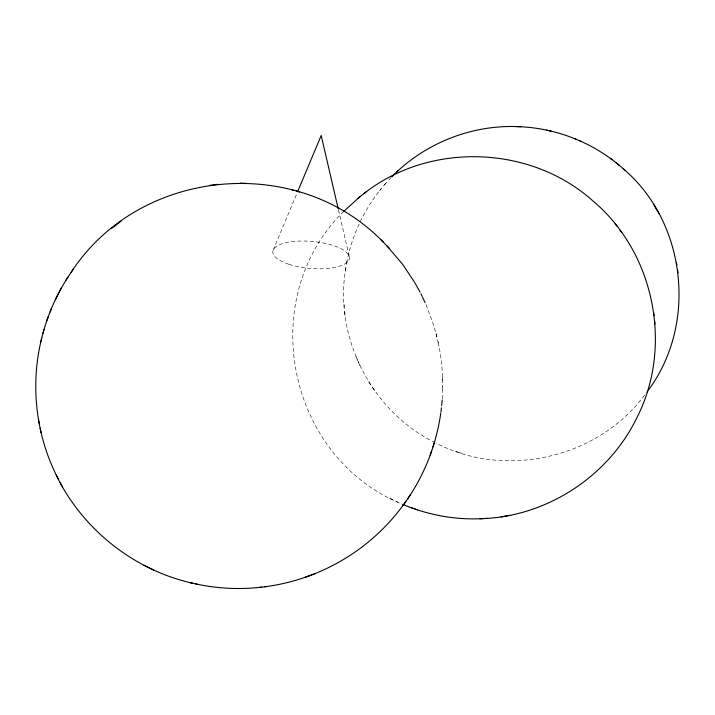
<?xml version="1.0" encoding="UTF-8"?>
<svg xmlns="http://www.w3.org/2000/svg" width="715" height="715" viewBox="0 0 715 715"><rect width="100%" height="100%" fill="white"/><g stroke="black" fill="none" stroke-linecap="round" stroke-linejoin="round"><path stroke-width="0.54" stroke-dasharray="3.58 2.68" d="M442.299 398.952L442.683 385.769M345.854 267.768C333.565 337.024 371.353 410.812 434.112 442.165M346.686 263.111C351.673 235.995 363.694 210.21 381.095 188.832M345.363 270.663L347.168 260.251M273.157 250.089L296.752 193.801M644.528 395.181C597.955 458.199 505.192 479.345 435.864 443.023M384.429 184.854L391.212 177.365M379.468 190.789L385.993 182.977M343.647 211.47C254.96 298.763 287.198 457.269 401.848 503.995M455.553 451.353L458.199 452.238M459.379 452.604L461.684 453.382M389.818 498.239L397.817 502.171M368.752 381.855L370.745 384.84M372.622 387.673L374.553 390.578M355.927 356.651L360.244 366.375M425.997 304.51L433.594 324.869L436.963 337.283M438.063 342.19C441.682 357.84 442.951 373.981 442.701 390.015M338.481 209.951L349.269 256.426M436.07 333.494L438.983 346.087M344.004 303.982L344.299 307.119M344.693 311.472L344.988 314.609M442.612 376.85L442.63 381.024M289.048 264.336A38.476 13.54 5 0 0 349.313 259.027A38.476 13.54 5 0 0 294.991 241.357A38.476 13.54 5 0 0 289.048 264.336"/><path stroke-width="1.07" d="M441.629 405.584L442.183 400.051M440.932 412.153L441.405 407.8M440.762 413.252C436.418 443.738 425.148 473.276 407.756 498.713M41.684 338.284C29.86 385.331 35.956 436.659 58.576 479.595M42.954 333.405C48.271 313.411 56.869 294.276 68.104 276.919M40.63 342.387L43.99 329.401M430.207 455.223L431.672 450.816M432.968 446.902L434.434 442.496M46.797 320.597L48.28 316.763M50.113 311.919L51.543 308.192M297.61 191.754L321.187 135.493L338.231 208.887M61.32 288.082L55.305 299.764M71.089 272.424C138.987 167.721 296.966 152.617 383.356 242.188M65.977 280.146L73.136 269.323M309.541 575.7C348.16 561.525 382.337 535.312 405.798 501.501M403.01 505.568L410.58 494.574M646.959 391.972C697.769 325.799 686.9 222.776 623.292 168.794M343.647 211.47L359.904 196.75M392.008 176.596C424.665 143.215 471.748 124.562 518.411 126.653M391.811 176.793L393 175.64M396.754 172.011L398.452 170.367M364.087 193.488C429.635 141.65 530.637 145.082 592.762 200.808C654.538 252.395 673.485 346.838 636.573 418.32C608.545 475.77 548.226 515.578 484.359 518.554M357.67 198.502L366.196 191.826M121.094 221.194L111.334 228.612M195.821 583.941C233.439 592.145 273.416 589.214 309.461 575.709M304.492 577.568L314.815 573.734M501.081 516.865L509.911 515.309M218.164 184.291L210.04 185.328M264.604 586.756L267.464 586.425M259.232 587.417L261.672 587.131M402.679 504.334C427.874 515.023 455.482 520.136 482.831 518.625M480.024 518.777L487.541 518.375M240.231 183.138L242.233 183.174M243.547 183.183L245.102 183.21M518.929 126.68C538.511 127.422 557.959 131.739 576.049 139.237M516.132 126.564L520.851 126.752M56.181 475.073C82.395 529.297 134.107 570.293 192.925 583.288M190.101 582.671L198.225 584.468M546.546 130.13L548.423 130.55M548.95 130.666L551.176 131.167M291.747 189.788L294.553 190.583M296.403 191.102L299.576 192.004M410.347 507.373L413.333 508.437M414.789 508.928L417.426 509.858M579.4 140.685C596.14 147.898 611.548 158.104 625.062 170.322M574.199 138.451L581.51 141.579M143.965 565.279L153.931 570.159M610.27 158.283L611.96 159.579M615.937 162.627L619.404 165.451M386.985 245.942L402.76 264.505L414.477 282.139M381.05 239.847L389.434 248.418M615.115 223.84L616.759 226.003M620.003 230.266L621.746 232.554M414.941 282.917L420.062 292.113M658.989 213.597L653.841 204.794M60.221 482.643L62.562 487.094M420.983 293.91L422.145 296.368M422.574 297.27L425.139 302.695M38.404 419.303L39.352 423.959M40.147 428.106L41.095 432.763M676.399 262.378L676.819 265.05M677.606 270.082L678.034 272.826M653.707 312.473L654.046 315.69M654.609 320.749L654.958 324.056"/></g></svg>
